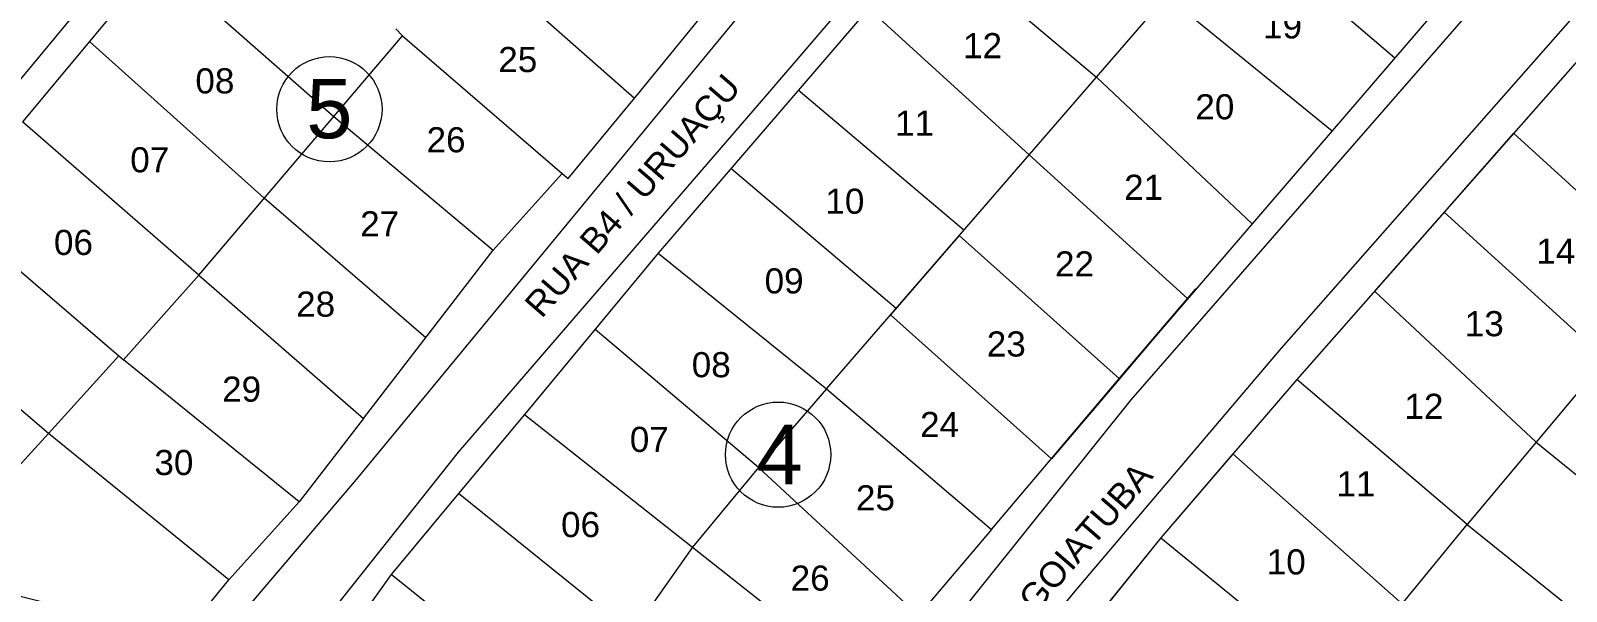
# Model space of a CAD drawing. Header units: metres. Extents: x 3808 to 8215, y 2374 to 6187.
# Drawn here: x 5848.6 to 6023.7, y 5637.4 to 5701.3 of the extents above; entities that cross this region are included whole.
import ezdxf

# ---------------------------------------------------------------- set-up
doc = ezdxf.new("R2010")
doc.units = ezdxf.units.M
for name, color, linetype in [('0 - Meio Fio', 32, 'Continuous'), ('divisórias', 7, 'Continuous'), ('Fluxo', 170, 'Continuous'), ('vista', 7, 'Continuous')]:
    doc.layers.add(name, color=color, linetype=linetype)
doc.styles.add('pedro', font='arial.ttf', dxfattribs={"height": 3})

msp = doc.modelspace()

# ---------------------------------------------------------------- linework, layer by layer
at = {"layer": '0 - Meio Fio', "linetype": 'Continuous', "lineweight": 5}
for p, q in [((5883.532, 5739.259), (5833.557, 5679.182)), ((5932.659, 5694.143), (5965.495, 5732.399)), ((5885.754, 5650.156), (5943.371, 5720.04)), ((5974.086, 5659.237), (6022.284, 5714.468)), ((5991.248, 5665.137), (6028.255, 5707.154)), ((5897.36, 5653.255), (5932.659, 5694.143)), ((5967.698, 5637.407), (5991.248, 5665.137)), ((5940.035, 5616.776), (5974.086, 5659.237)), ((5882.296, 5634.269), (5897.36, 5653.255)), ((5816.913, 5569.507), (5885.754, 5650.156)), ((5916.112, 5574.663), (5967.698, 5637.407))]:
    msp.add_line(p, q, dxfattribs=at)
at = {"layer": 'divisórias', "linetype": 'Continuous', "lineweight": 5}
for p, q in [((5939.344, 5660.498), (6002.242, 5733.091)), ((5918.212, 5694.536), (5940.211, 5721.602)), ((5958.962, 5721.086), (5920.144, 5675.964)), ((6020.342, 5717.047), (5973.694, 5662.757)), ((5985.753, 5714.059), (6004.184, 5698.242)), ((5951.136, 5711.989), (5970.138, 5696.038)), ((5898.784, 5710.091), (5917.458, 5693.629)), ((5862.93, 5709.3), (5847.662, 5690.929)), ((5862.93, 5709.3), (5883.154, 5691.535)), ((6032.591, 5706.54), (5992.987, 5661.558)), ((5978.144, 5705.279), (5997.018, 5689.902)), ((5962.472, 5687.191), (5944.135, 5703.851)), ((5890.998, 5700.731), (5890.225, 5701.555)), ((5875.225, 5682.239), (5855.296, 5700.114)), ((5867.738, 5673.463), (5890.998, 5700.731)), ((5890.998, 5700.731), (5909.214, 5685.06)), ((5987.899, 5679.289), (5970.138, 5696.038)), ((5909.878, 5684.494), (5918.212, 5694.536)), ((5954.999, 5678.566), (5936.117, 5694.532)), ((5867.738, 5673.463), (5847.662, 5690.929)), ((5883.154, 5691.535), (5901.334, 5676.295)), ((6017.711, 5689.639), (6009.781, 5680.633)), ((6027.025, 5681.179), (6017.711, 5689.639)), ((5962.472, 5687.191), (5980.514, 5670.799)), ((5947.284, 5669.662), (5928.435, 5685.601)), ((5901.334, 5676.295), (5909.214, 5685.06)), ((5909.214, 5685.06), (5909.878, 5684.494)), ((5893.628, 5666.308), (5875.225, 5682.239)), ((5839.675, 5680.554), (5859.177, 5663.78)), ((5839.675, 5680.554), (5858.629, 5664.252)), ((6009.781, 5680.633), (6001.851, 5671.626)), ((6009.781, 5680.633), (6028.211, 5663.905)), ((5954.495, 5677.984), (5946.637, 5668.915)), ((5972.753, 5661.647), (5954.495, 5677.984)), ((5886.532, 5657.113), (5901.334, 5676.295)), ((5920.144, 5675.964), (5904.911, 5657.558)), ((5920.144, 5675.964), (5939.344, 5660.498)), ((5859.177, 5663.78), (5867.738, 5673.463)), ((5867.738, 5673.463), (5886.532, 5657.113)), ((6035.908, 5673.111), (6012.43, 5645.03)), ((5850.6, 5655.411), (5831.666, 5671.518)), ((5973.694, 5662.757), (5981.455, 5671.909)), ((6001.851, 5671.626), (6020.278, 5654.417)), ((5980.514, 5670.799), (5972.753, 5661.647)), ((5946.637, 5668.915), (5964.992, 5652.494)), ((5931.609, 5651.515), (5912.945, 5667.266)), ((5858.629, 5664.252), (5850.6, 5655.411)), ((5879.2, 5647.613), (5859.177, 5663.78)), ((5965.933, 5653.604), (5973.694, 5662.757)), ((5972.753, 5661.647), (5964.992, 5652.494)), ((5992.987, 5661.558), (5977.484, 5643.487)), ((6012.43, 5645.03), (5992.987, 5661.558)), ((5939.344, 5660.498), (5931.609, 5651.515)), ((5939.344, 5660.498), (5958.172, 5644.452)), ((5904.911, 5657.558), (5897.39, 5648.544)), ((5904.911, 5657.558), (5924.048, 5642.451)), ((5886.532, 5657.113), (5879.2, 5647.613)), ((5850.6, 5655.411), (5842.525, 5646.522)), ((5871.18, 5638.693), (5850.6, 5655.411)), ((6020.278, 5654.417), (6039.772, 5638.523)), ((5958.172, 5644.452), (5965.933, 5653.604)), ((5985.709, 5653.075), (5977.484, 5643.487)), ((5985.709, 5653.075), (6005.007, 5635.976)), ((5931.609, 5651.515), (5924.048, 5642.451)), ((5949.842, 5634.628), (5931.609, 5651.515)), ((5897.39, 5648.544), (5889.703, 5639.329)), ((5917.14, 5632.639), (5897.39, 5648.544)), ((5879.2, 5647.613), (5871.18, 5638.693)), ((6005.007, 5635.976), (6012.43, 5645.03)), ((6012.43, 5645.03), (6032.117, 5629.179)), ((5977.484, 5643.487), (5918.441, 5570.565)), ((5958.172, 5644.452), (5949.842, 5634.628)), ((5977.484, 5643.487), (5969.933, 5634.161)), ((5977.484, 5643.487), (5997.68, 5627.038)), ((5924.048, 5642.451), (5917.14, 5632.639)), ((5924.048, 5642.451), (5943.716, 5626.924)), ((5849.032, 5611.651), (5871.18, 5638.693)), ((5889.703, 5639.329), (5868.259, 5609.42)), ((5909.576, 5623.323), (5889.703, 5639.329))]:
    msp.add_line(p, q, dxfattribs=at)
at = {"layer": 'Fluxo', "linetype": 'Continuous', "lineweight": 5}
for radius in [106.539, 108.539, 110.539]:
    msp.add_arc((5874.706, 5739.825), radius, 228.72952, 261.35029, dxfattribs=at)
at = {"layer": 'vista', "lineweight": 5}
for centre in [(5882.648, 5692.372), (5933.828, 5652.983)]:
    msp.add_circle(centre, 6, dxfattribs=at)

# ---------------------------------------------------------------- texts
at = {"layer": 'vista', "lineweight": 5, "style": 'pedro'}
for s, p in [('19', (5989.136, 5700.449)), ('12', (5954.92, 5698.197)), ('25', (5901.909, 5696.612)), ('08', (5867.363, 5694.18)), ('20', (5981.412, 5691.224)), ('11', (5947.171, 5689.362)), ('26', (5893.729, 5687.462)), ('07', (5859.934, 5685.182)), ('21', (5973.295, 5682.042)), ('10', (5939.216, 5680.456)), ('27', (5886.16, 5677.876)), ('06', (5851.232, 5675.754)), ('14', (6020.308, 5674.767)), ('22', (5965.407, 5673.304)), ('09', (5932.286, 5671.369)), ('28', (5878.853, 5668.72)), ('13', (6012.148, 5666.489)), ('23', (5957.625, 5664.172)), ('08', (5923.975, 5661.812)), ('29', (5870.414, 5659.025)), ('12', (6005.263, 5657.063)), ('24', (5950.019, 5654.99)), ('07', (5916.912, 5653.292)), ('30', (5862.683, 5650.656)), ('11', (5997.514, 5648.227)), ('25', (5942.701, 5646.633)), ('06', (5909.072, 5643.578)), ('10', (5989.558, 5639.322)), ('26', (5935.256, 5637.476))]:
    msp.add_text(s, height=2.864, dxfattribs=at).set_placement(p)
for s, height, rotation, p in [('5', 6.779, 360, (5880.01, 5689.058)), ('RUA B4 / URUAÇU', 2.86398, 49.04473, (5906.857, 5668.422)), ('4', 6.779, 360, (5931.366, 5649.611)), ('RUA B5 / GOIATUBA', 2.86398, 49.04473, (5951.536, 5621.453))]:
    msp.add_text(s, height=height, rotation=rotation, dxfattribs=at).set_placement(p)

doc.saveas('drawing.dxf')
